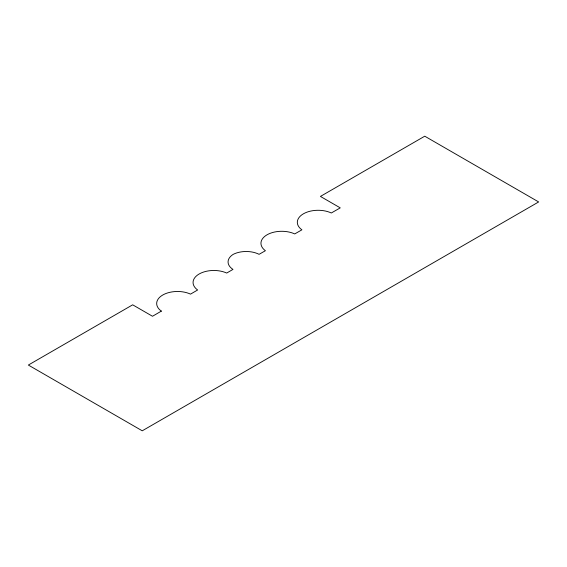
<?xml version="1.0" encoding="UTF-8"?>
<svg xmlns="http://www.w3.org/2000/svg" width="567" height="567" viewBox="0 0 567 567"><rect width="100%" height="100%" fill="white"/><g stroke="black" fill="none" stroke-linecap="round" stroke-linejoin="round"><path stroke-width="0.85" d="M161.368 311.106L152.502 316.266L132.678 304.819L28.35 365.056L142.246 430.807L538.65 201.944L424.754 136.193L320.426 196.423L340.25 207.869L331.312 212.986A20.823 12.02 0 0 0 303.487 213.766A20.823 12.02 0 0 0 301.906 229.826L294.741 233.923A20.795 12.006 0 0 0 267.107 234.766A20.795 12.006 0 0 0 265.399 250.713L259.084 254.328A19.434 11.22 0 0 0 234.929 253.569L233.143 254.392A19.434 11.22 0 0 0 232.973 269.403L226.715 273.046A20.795 12.006 0 0 0 199.088 274.031A20.795 12.006 0 0 0 197.628 289.992L190.526 294.124A20.823 12.02 0 0 0 162.715 295.038A20.823 12.02 0 0 0 161.368 311.106"/></g></svg>
